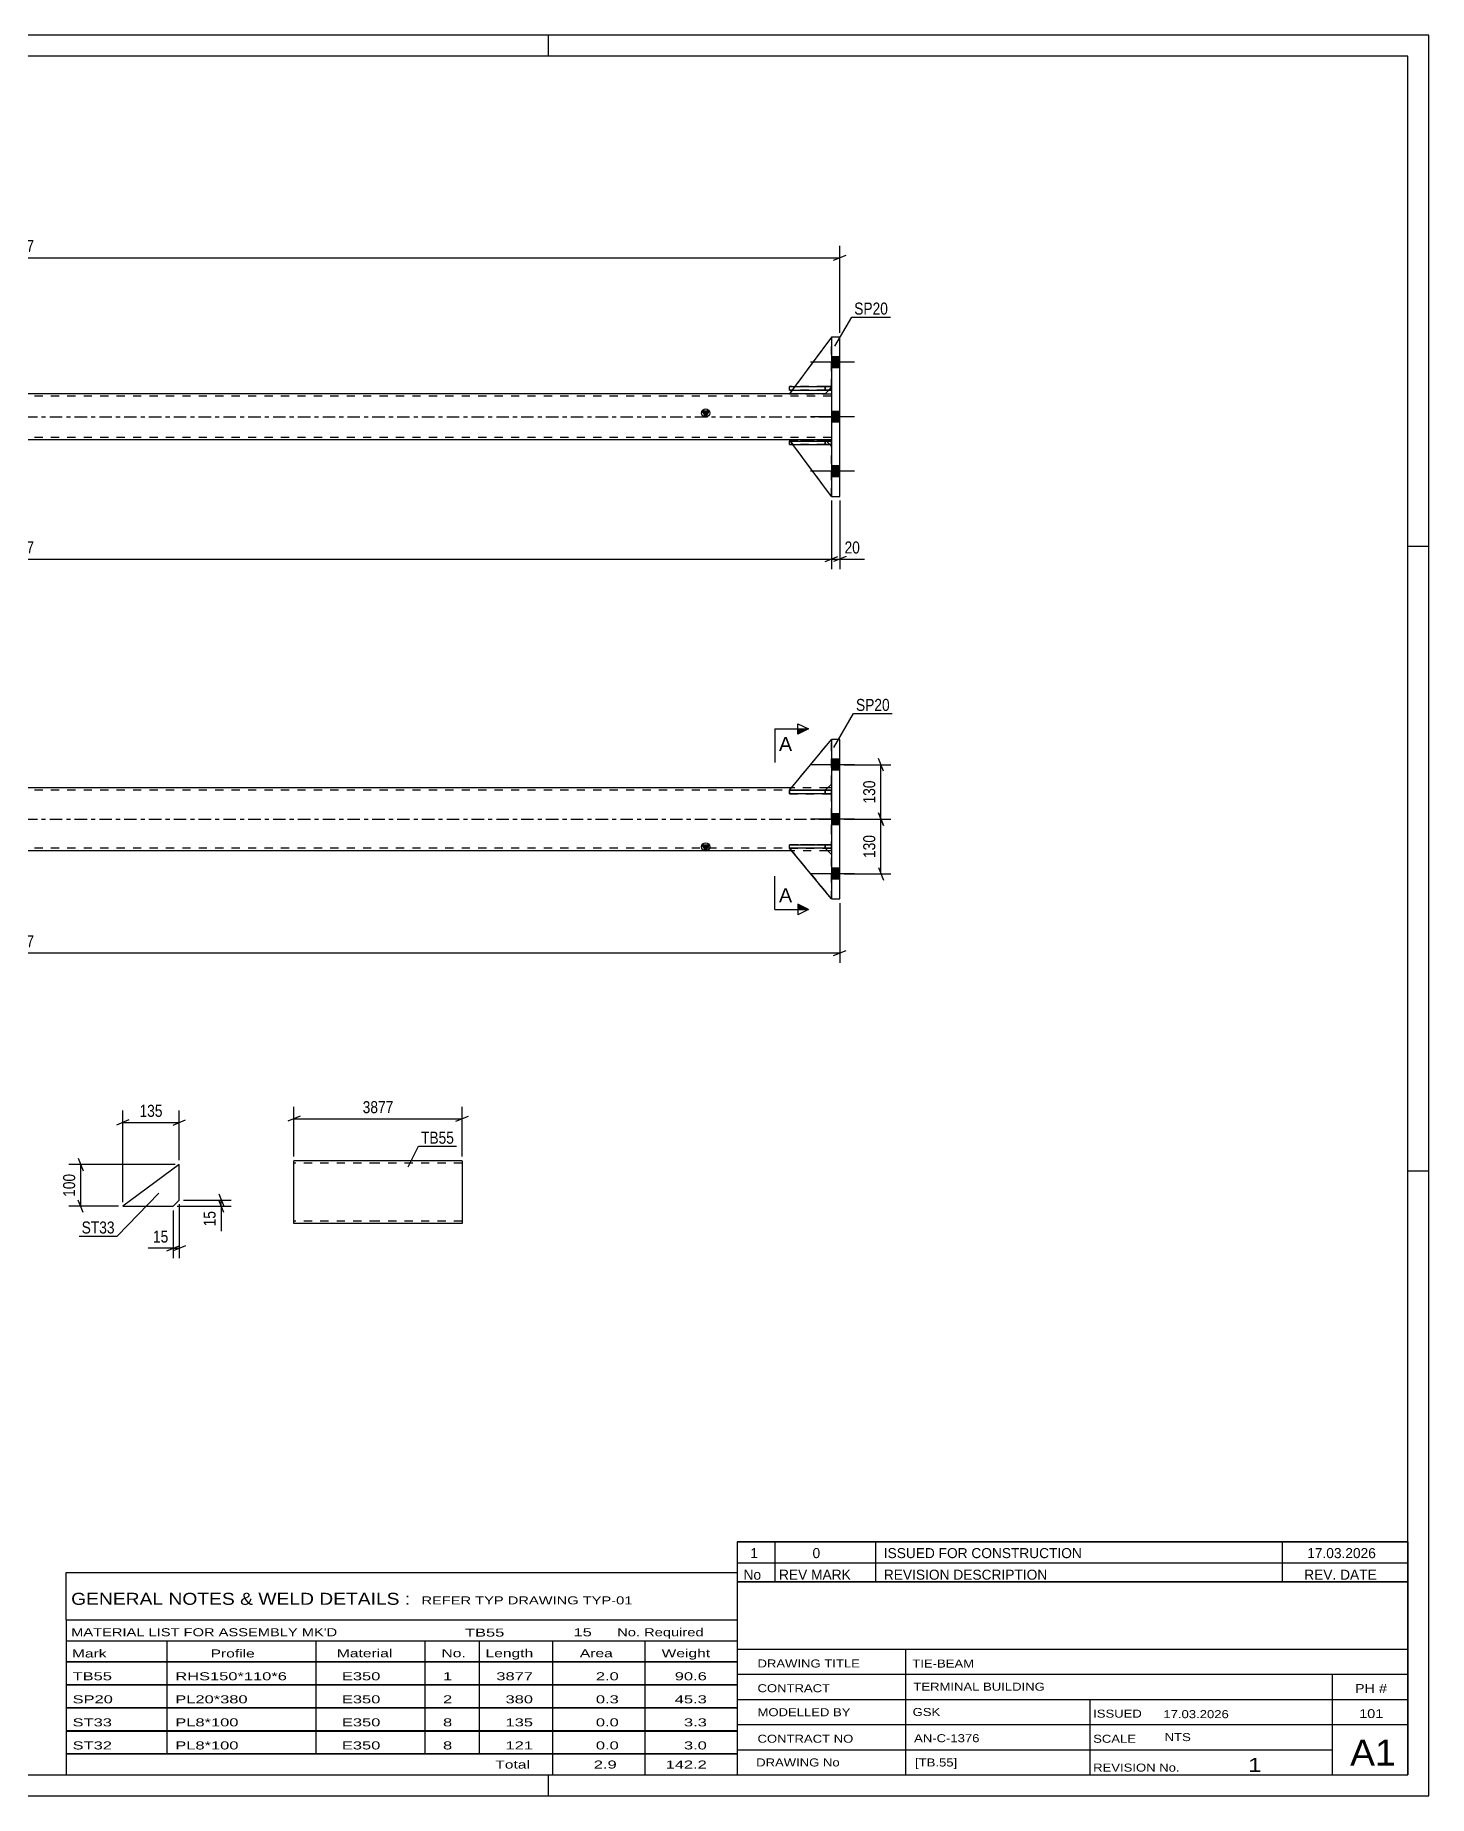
# Model space of a CAD drawing. Header units: millimetres. Extents: x 0 to 594, y 0 to 420.
# Drawn here: x 261.6 to 594, y 0 to 420 of the extents above; entities that cross this region are included whole.
import ezdxf

# ---------------------------------------------------------------- set-up
doc = ezdxf.new("R2010")
doc.units = ezdxf.units.MM
doc.linetypes.add('DXK_LINE_DOT2', pattern=[3.9198, 1.9599, -1.9599])
doc.linetypes.add('DXK_LINE_DOT3', pattern=[5.9187, 2.979, -0.9799, 0.9799, -0.9799])
doc.styles.add('Arial', font='ARIAL.TTF', dxfattribs={"height": 0.2})
doc.styles.add('Arial Narrow', font='ARIALN.TTF', dxfattribs={"height": 0.2})

# ---------------------------------------------------------------- blocks, each defined once
blk = doc.blocks.new('Unknown-581362886-1163')
at = {"color": 5, "linetype": 'Continuous'}
for p, q in [((594, 420), (0, 420)), ((384, 415), (384, 420)), ((594, 0), (594, 420)), ((589, 415), (5, 415)), ((589, 5), (589, 415)), ((594, 298), (589, 298)), ((594, 149), (589, 149)), ((5, 5), (589, 5)), ((384, 0), (384, 5)), ((0, 0), (594, 0))]:
    blk.add_line(p, q, dxfattribs=at)
blk = doc.blocks.new('Part-581362886-1794 - 1775')
at = {"linetype": 'Continuous'}
blk.add_hatch(color=2, dxfattribs=at).paths.add_polyline_path([(421.51, 225.46), (420.71, 226.86), (422.31, 226.86)])
at = {"color": 2, "linetype": 'Continuous'}
for p, q in [((64.72, 240.46), (63.81, 240.46)), ((442, 240.46), (73.33, 240.46)), ((451.51, 240.46), (450.6, 240.46)), ((421.51, 225.46), (420.71, 226.86)), ((420.71, 226.86), (422.31, 226.86)), ((422.31, 226.86), (421.51, 225.46)), ((64.7, 225.46), (63.81, 225.46)), ((442.02, 225.46), (73.31, 225.46)), ((451.51, 225.46), (450.62, 225.46))]:
    blk.add_line(p, q, dxfattribs=at)
at = {"color": 7, "linetype": 'DXK_LINE_DOT2'}
for p, q in [((63.81, 225.46), (63.81, 240.46)), ((451.51, 239.86), (63.81, 239.86)), ((73.33, 240.46), (64.72, 240.46)), ((450.6, 240.46), (442, 240.46)), ((451.51, 225.46), (451.51, 240.46)), ((451.51, 226.06), (63.81, 226.06)), ((73.31, 225.46), (64.7, 225.46)), ((450.62, 225.46), (442.02, 225.46))]:
    blk.add_line(p, q, dxfattribs=at)
at = {"color": 7, "linetype": 'DXK_LINE_DOT3'}
blk.add_line((63.81, 232.96), (451.51, 232.96), dxfattribs=at)
at = {"color": 2, "linetype": 'Continuous'}
blk.add_circle((421.51, 226.36), 1, dxfattribs=at)
blk = doc.blocks.new('Part-581362886-1785 - 1775')
at = {"color": 2, "linetype": 'Continuous'}
for p, q in [((441.51, 239.06), (441.51, 239.86)), ((441.51, 239.86), (451.51, 239.86)), ((451.51, 239.06), (451.51, 239.86)), ((451.51, 239.86), (451.51, 239.86)), ((451.51, 239.06), (441.51, 239.06)), ((451.51, 239.06), (451.51, 239.06))]:
    blk.add_line(p, q, dxfattribs=at)
at = {"color": 7, "linetype": 'DXK_LINE_DOT2'}
for p, q in [((450.01, 239.86), (441.51, 239.86)), ((450.01, 239.06), (450.01, 239.86)), ((450.01, 239.86), (451.51, 239.86)), ((451.51, 239.06), (451.51, 239.86)), ((441.51, 239.06), (450.01, 239.06)), ((450.01, 239.06), (451.51, 239.06))]:
    blk.add_line(p, q, dxfattribs=at)
blk = doc.blocks.new('Part-581362886-1838 - 1775')
at = {"color": 7, "linetype": 'DXK_LINE_DOT2'}
for p, q in [((451.51, 239.86), (441.51, 239.86)), ((441.51, 239.86), (451.51, 239.86)), ((441.51, 239.86), (441.51, 239.06)), ((450.01, 239.86), (450.01, 239.06)), ((451.51, 239.06), (451.51, 239.86)), ((450.01, 239.06), (441.51, 239.06)), ((441.51, 239.06), (451.51, 239.06)), ((450.01, 239.06), (451.51, 239.06))]:
    blk.add_line(p, q, dxfattribs=at)
blk = doc.blocks.new('Part-581362886-1782 - 1775')
at = {"color": 2, "linetype": 'Continuous'}
for p, q in [((441.51, 239.87), (451.51, 251.96)), ((441.51, 239.87), (441.51, 239.87)), ((450.01, 239.87), (441.51, 239.87)), ((450.01, 239.87), (451.51, 241.37)), ((450.01, 239.87), (450.01, 239.87))]:
    blk.add_line(p, q, dxfattribs=at)
at = {"color": 7, "linetype": 'DXK_LINE_DOT2'}
for p, q in [((441.51, 239.87), (451.51, 251.96)), ((451.51, 251.96), (451.51, 241.37)), ((450.01, 239.87), (441.51, 239.87)), ((451.51, 241.37), (450.01, 239.87))]:
    blk.add_line(p, q, dxfattribs=at)
blk = doc.blocks.new('Part-581362886-1815 - 1775')
at = {"color": 7, "linetype": 'DXK_LINE_DOT2'}
for p, q in [((451.51, 226.86), (441.51, 226.86)), ((441.51, 226.86), (451.51, 226.86)), ((441.51, 226.06), (441.51, 226.86)), ((450.01, 226.86), (450.01, 226.06)), ((451.51, 226.06), (451.51, 226.86)), ((450.01, 226.06), (441.51, 226.06)), ((441.51, 226.06), (451.51, 226.06)), ((450.01, 226.06), (451.51, 226.06))]:
    blk.add_line(p, q, dxfattribs=at)
blk = doc.blocks.new('Part-581362886-1818 - 1775')
at = {"color": 7, "linetype": 'DXK_LINE_DOT2'}
for p, q in [((441.51, 226.07), (441.51, 226.07)), ((450.01, 226.07), (441.51, 226.07)), ((441.51, 226.07), (451.51, 213.96)), ((450.01, 226.07), (441.51, 226.07)), ((451.51, 213.96), (441.51, 226.07)), ((451.51, 224.57), (450.01, 226.07)), ((450.01, 226.07), (450.01, 226.07)), ((451.51, 224.57), (450.01, 226.07)), ((451.51, 213.96), (451.51, 224.57))]:
    blk.add_line(p, q, dxfattribs=at)
blk = doc.blocks.new('Part-581362886-1821 - 1775')
at = {"color": 2, "linetype": 'Continuous'}
for p, q in [((441.51, 226.07), (441.51, 226.07)), ((442.34, 226.07), (441.51, 226.07)), ((451.51, 213.96), (441.51, 226.07)), ((451.51, 224.57), (450.02, 226.06)), ((451.51, 213.96), (451.51, 213.96))]:
    blk.add_line(p, q, dxfattribs=at)
at = {"color": 7, "linetype": 'DXK_LINE_DOT2'}
for p, q in [((450.01, 226.07), (441.51, 226.07)), ((451.51, 213.96), (441.51, 226.07)), ((450.01, 226.07), (442.34, 226.07)), ((450.02, 226.06), (450.01, 226.07)), ((450.01, 226.07), (450.01, 226.07)), ((451.51, 224.57), (450.01, 226.07)), ((451.51, 213.96), (451.51, 224.57)), ((451.51, 213.96), (451.51, 213.96))]:
    blk.add_line(p, q, dxfattribs=at)
blk = doc.blocks.new('Part-581362886-1824 - 1775')
at = {"color": 7, "linetype": 'DXK_LINE_DOT2'}
for p, q in [((441.51, 239.87), (451.51, 251.96)), ((441.51, 239.87), (451.51, 251.96)), ((451.51, 251.96), (451.51, 241.37)), ((441.51, 239.87), (441.51, 239.87)), ((450.01, 239.87), (441.51, 239.87)), ((450.01, 239.87), (441.51, 239.87)), ((451.51, 241.37), (450.01, 239.87)), ((451.51, 241.37), (450.01, 239.87)), ((450.01, 239.87), (450.01, 239.87))]:
    blk.add_line(p, q, dxfattribs=at)
blk = doc.blocks.new('Bolt-581362886-1826 - 1775')
at = {"linetype": 'Continuous'}
for points in [[(451.51, 247.26), (451.51, 244.66), (453.51, 244.66), (453.51, 247.26)], [(451.51, 247.26), (451.51, 244.66), (453.51, 244.66), (453.51, 247.26)], [(451.51, 247.26), (451.51, 244.66), (453.51, 244.66), (453.51, 247.26)], [(451.51, 234.26), (451.51, 231.66), (453.51, 231.66), (453.51, 234.26)], [(451.51, 234.26), (451.51, 231.66), (453.51, 231.66), (453.51, 234.26)], [(451.51, 221.26), (451.51, 218.66), (453.51, 218.66), (453.51, 221.26)], [(451.51, 221.26), (451.51, 218.66), (453.51, 218.66), (453.51, 221.26)], [(451.51, 221.26), (451.51, 218.66), (453.51, 218.66), (453.51, 221.26)]]:
    blk.add_hatch(color=1, dxfattribs=at).paths.add_polyline_path(points)
at = {"color": 1, "linetype": 'Continuous'}
for p, q in [((457.01, 245.96), (446.51, 245.96)), ((457.01, 245.96), (446.51, 245.96)), ((457.01, 245.96), (446.51, 245.96)), ((453.51, 247.26), (451.51, 247.26)), ((453.51, 247.26), (451.51, 247.26)), ((453.51, 247.26), (451.51, 247.26)), ((453.51, 244.66), (451.51, 244.66)), ((453.51, 244.66), (451.51, 244.66)), ((453.51, 244.66), (451.51, 244.66)), ((457.01, 232.96), (446.51, 232.96)), ((457.01, 232.96), (446.51, 232.96)), ((453.51, 234.26), (451.51, 234.26)), ((453.51, 234.26), (451.51, 234.26)), ((453.51, 231.66), (451.51, 231.66)), ((453.51, 231.66), (451.51, 231.66)), ((457.01, 219.96), (446.51, 219.96)), ((457.01, 219.96), (446.51, 219.96)), ((457.01, 219.96), (446.51, 219.96)), ((453.51, 221.26), (451.51, 221.26)), ((453.51, 221.26), (451.51, 221.26)), ((453.51, 221.26), (451.51, 221.26)), ((453.51, 218.66), (451.51, 218.66)), ((453.51, 218.66), (451.51, 218.66)), ((453.51, 218.66), (451.51, 218.66))]:
    blk.add_line(p, q, dxfattribs=at)
blk = doc.blocks.new('Part-581362886-1829 - 1775')
at = {"color": 2, "linetype": 'Continuous'}
for p, q in [((441.51, 226.06), (441.51, 226.86)), ((441.51, 226.86), (451.51, 226.86)), ((451.51, 226.06), (451.51, 226.86)), ((451.51, 226.86), (451.51, 226.86)), ((441.51, 226.06), (441.52, 226.06)), ((451.51, 226.06), (442.34, 226.06)), ((451.51, 226.06), (451.51, 226.06))]:
    blk.add_line(p, q, dxfattribs=at)
at = {"color": 7, "linetype": 'DXK_LINE_DOT2'}
for p, q in [((450.01, 226.86), (441.51, 226.86)), ((450.01, 226.06), (450.01, 226.86)), ((450.01, 226.86), (451.51, 226.86)), ((451.51, 226.06), (451.51, 226.86)), ((441.51, 226.06), (450.01, 226.06)), ((442.34, 226.06), (441.52, 226.06)), ((450.01, 226.06), (451.51, 226.06))]:
    blk.add_line(p, q, dxfattribs=at)
blk = doc.blocks.new('Part-581362886-1843 - 1775')
at = {"color": 2, "linetype": 'Continuous'}
for p, q in [((453.51, 251.96), (451.51, 251.96)), ((451.51, 251.96), (451.51, 213.96)), ((453.51, 213.96), (453.51, 251.96)), ((451.51, 213.96), (453.51, 213.96))]:
    blk.add_line(p, q, dxfattribs=at)
at = {"color": 7, "linetype": 'DXK_LINE_DOT2'}
for p, q in [((451.51, 213.96), (451.51, 251.96)), ((453.51, 213.96), (453.51, 251.96))]:
    blk.add_line(p, q, dxfattribs=at)
blk = doc.blocks.new('Part-581362886-1432 - 1403')
at = {"color": 2, "linetype": 'Continuous'}
for p, q in [((343.31, 151.5), (323.31, 151.5)), ((323.31, 136.5), (323.31, 151.5)), ((363.41, 151.5), (343.41, 151.5)), ((363.41, 151.41), (363.41, 151.5)), ((363.41, 151.41), (363.41, 136.5)), ((343.31, 136.5), (323.31, 136.5)), ((363.41, 136.5), (343.41, 136.5))]:
    blk.add_line(p, q, dxfattribs=at)
at = {"color": 7, "linetype": 'DXK_LINE_DOT2'}
for p, q in [((343.31, 150.9), (323.31, 150.9)), ((363.41, 150.9), (343.41, 150.9)), ((323.31, 137.1), (323.31, 137.15)), ((343.31, 137.1), (323.31, 137.1)), ((323.31, 136.59), (323.31, 136.5)), ((363.41, 137.1), (343.41, 137.1)), ((363.41, 137.1), (363.41, 137.15))]:
    blk.add_line(p, q, dxfattribs=at)
blk = doc.blocks.new('Part-581362886-1999 - 1983')
at = {"color": 2, "linetype": 'Continuous'}
for p, q in [((295.95, 150.62), (282.45, 140.62)), ((295.95, 142.12), (295.95, 150.62)), ((282.45, 140.62), (294.45, 140.62)), ((294.45, 140.62), (295.95, 142.12))]:
    blk.add_line(p, q, dxfattribs=at)
blk = doc.blocks.new('Part-581362886-1658 - 1642')
at = {"linetype": 'Continuous'}
blk.add_hatch(color=2, dxfattribs=at).paths.add_polyline_path([(421.51, 328.97), (420.71, 330.37), (422.31, 330.37)])
at = {"color": 2, "linetype": 'Continuous'}
for p, q in [((65.31, 334.47), (63.81, 334.47)), ((441.51, 334.47), (73.81, 334.47)), ((450.01, 334.47), (451.51, 334.47)), ((421.51, 328.97), (420.71, 330.37)), ((420.71, 330.37), (422.31, 330.37)), ((422.31, 330.37), (421.51, 328.97)), ((65.31, 323.47), (63.81, 323.47)), ((441.51, 323.47), (73.81, 323.47)), ((451.51, 323.47), (450.01, 323.47))]:
    blk.add_line(p, q, dxfattribs=at)
at = {"color": 7, "linetype": 'DXK_LINE_DOT2'}
for p, q in [((63.81, 323.47), (63.81, 334.47)), ((451.51, 333.87), (63.81, 333.87)), ((73.81, 334.47), (65.31, 334.47)), ((450.01, 334.47), (441.51, 334.47)), ((451.51, 334.47), (451.51, 323.47)), ((451.51, 324.07), (63.81, 324.07)), ((73.81, 323.47), (65.31, 323.47)), ((450.01, 323.47), (441.51, 323.47))]:
    blk.add_line(p, q, dxfattribs=at)
at = {"color": 7, "linetype": 'DXK_LINE_DOT3'}
blk.add_line((63.81, 328.97), (451.51, 328.97), dxfattribs=at)
at = {"color": 2, "linetype": 'Continuous'}
blk.add_circle((421.51, 329.87), 1, dxfattribs=at)
blk = doc.blocks.new('Part-581362886-1644 - 1642')
at = {"color": 2, "linetype": 'Continuous'}
for p, q in [((441.51, 335.36), (441.51, 336.16)), ((441.51, 336.16), (451.51, 336.16)), ((451.51, 336.16), (451.51, 336.16)), ((451.51, 336.16), (451.51, 335.36)), ((441.51, 335.36), (451.51, 335.36))]:
    blk.add_line(p, q, dxfattribs=at)
at = {"color": 7, "linetype": 'DXK_LINE_DOT2'}
for p, q in [((450.01, 336.16), (441.51, 336.16)), ((451.51, 336.16), (450.01, 336.16)), ((450.01, 336.16), (450.01, 335.36)), ((450.01, 335.36), (441.51, 335.36)), ((450.01, 335.36), (451.51, 335.36))]:
    blk.add_line(p, q, dxfattribs=at)
blk = doc.blocks.new('Part-581362886-1645 - 1642')
at = {"color": 7, "linetype": 'DXK_LINE_DOT2'}
for p, q in [((441.51, 322.36), (441.51, 323.16)), ((450.01, 323.16), (441.51, 323.16)), ((441.51, 323.16), (451.51, 323.16)), ((450.01, 322.36), (441.51, 322.36)), ((441.51, 322.36), (451.51, 322.36)), ((450.01, 322.36), (450.01, 323.16)), ((450.01, 323.16), (451.51, 323.16)), ((451.51, 322.36), (450.01, 322.36)), ((451.51, 322.36), (451.51, 323.16)), ((451.51, 322.36), (451.51, 322.36))]:
    blk.add_line(p, q, dxfattribs=at)
blk = doc.blocks.new('Part-581362886-1646 - 1642')
at = {"color": 7, "linetype": 'DXK_LINE_DOT2'}
for p, q in [((441.51, 335.36), (441.51, 336.16)), ((450.01, 336.16), (441.51, 336.16)), ((441.51, 336.16), (451.51, 336.16)), ((450.01, 335.36), (450.01, 336.16)), ((450.01, 336.16), (451.51, 336.16)), ((451.51, 335.36), (451.51, 336.16)), ((450.01, 335.36), (441.51, 335.36)), ((441.51, 335.36), (451.51, 335.36)), ((451.51, 335.36), (450.01, 335.36)), ((451.51, 335.36), (451.51, 335.36))]:
    blk.add_line(p, q, dxfattribs=at)
blk = doc.blocks.new('Part-581362886-1647 - 1642')
at = {"color": 7, "linetype": 'DXK_LINE_DOT2'}
for p, q in [((451.51, 347.97), (441.51, 334.47)), ((451.51, 335.97), (451.51, 347.97)), ((441.51, 334.47), (450.01, 334.47)), ((450.01, 334.47), (451.51, 335.97))]:
    blk.add_line(p, q, dxfattribs=at)
blk = doc.blocks.new('Part-581362886-1663 - 1642')
at = {"color": 2, "linetype": 'Continuous'}
for p, q in [((453.51, 347.97), (451.51, 347.97)), ((451.51, 347.97), (451.51, 309.97)), ((453.51, 309.97), (453.51, 347.97)), ((451.51, 309.97), (453.51, 309.97))]:
    blk.add_line(p, q, dxfattribs=at)
blk = doc.blocks.new('Part-581362886-1664 - 1642')
at = {"color": 2, "linetype": 'Continuous'}
for p, q in [((451.51, 347.97), (442.76, 336.16)), ((442.17, 335.36), (441.51, 334.47)), ((450.01, 334.47), (441.51, 334.47)), ((450.9, 335.36), (450.01, 334.47))]:
    blk.add_line(p, q, dxfattribs=at)
at = {"color": 7, "linetype": 'DXK_LINE_DOT2'}
for p, q in [((451.51, 347.97), (451.51, 335.97)), ((442.76, 336.16), (442.17, 335.36)), ((451.51, 335.97), (450.9, 335.36))]:
    blk.add_line(p, q, dxfattribs=at)
blk = doc.blocks.new('Part-581362886-1671 - 1642')
at = {"color": 7, "linetype": 'DXK_LINE_DOT2'}
for p, q in [((451.51, 309.97), (441.51, 323.47)), ((441.51, 323.47), (450.01, 323.47)), ((450.01, 323.47), (441.51, 323.47)), ((450.01, 323.47), (451.51, 321.97)), ((450.01, 323.47), (450.01, 323.47)), ((450.01, 323.47), (451.51, 321.97)), ((451.51, 321.97), (451.51, 321.97)), ((451.51, 309.97), (451.51, 321.97))]:
    blk.add_line(p, q, dxfattribs=at)
blk = doc.blocks.new('Bolt-581362886-1672 - 1642')
at = {"linetype": 'Continuous'}
for points in [[(451.51, 343.27), (451.51, 340.67), (453.51, 340.67), (453.51, 343.27)], [(451.51, 343.27), (451.51, 340.67), (453.51, 340.67), (453.51, 343.27)], [(451.51, 343.27), (451.51, 340.67), (453.51, 340.67), (453.51, 343.27)], [(451.51, 330.27), (451.51, 327.67), (453.51, 327.67), (453.51, 330.27)], [(451.51, 330.27), (451.51, 327.67), (453.51, 327.67), (453.51, 330.27)], [(451.51, 317.27), (451.51, 314.67), (453.51, 314.67), (453.51, 317.27)], [(451.51, 317.27), (451.51, 314.67), (453.51, 314.67), (453.51, 317.27)], [(451.51, 317.27), (451.51, 314.67), (453.51, 314.67), (453.51, 317.27)]]:
    blk.add_hatch(color=1, dxfattribs=at).paths.add_polyline_path(points)
at = {"color": 1, "linetype": 'Continuous'}
for p, q in [((457.01, 341.97), (446.51, 341.97)), ((457.01, 341.97), (446.51, 341.97)), ((457.01, 341.97), (446.51, 341.97)), ((453.51, 343.27), (451.51, 343.27)), ((453.51, 343.27), (451.51, 343.27)), ((453.51, 343.27), (451.51, 343.27)), ((453.51, 340.67), (451.51, 340.67)), ((453.51, 340.67), (451.51, 340.67)), ((453.51, 340.67), (451.51, 340.67)), ((457.01, 328.97), (446.51, 328.97)), ((457.01, 328.97), (446.51, 328.97)), ((453.51, 330.27), (451.51, 330.27)), ((453.51, 330.27), (451.51, 330.27)), ((453.51, 327.67), (451.51, 327.67)), ((453.51, 327.67), (451.51, 327.67)), ((457.01, 315.97), (446.51, 315.97)), ((457.01, 315.97), (446.51, 315.97)), ((457.01, 315.97), (446.51, 315.97)), ((453.51, 317.27), (451.51, 317.27)), ((453.51, 317.27), (451.51, 317.27)), ((453.51, 317.27), (451.51, 317.27)), ((453.51, 314.67), (451.51, 314.67)), ((453.51, 314.67), (451.51, 314.67)), ((453.51, 314.67), (451.51, 314.67))]:
    blk.add_line(p, q, dxfattribs=at)
blk = doc.blocks.new('Part-581362886-1680 - 1642')
at = {"color": 2, "linetype": 'Continuous'}
for p, q in [((441.51, 322.36), (441.51, 323.16)), ((441.51, 323.16), (451.51, 323.16)), ((441.51, 322.36), (451.51, 322.36)), ((451.51, 323.16), (451.51, 323.16)), ((451.51, 322.36), (451.51, 323.16))]:
    blk.add_line(p, q, dxfattribs=at)
at = {"color": 7, "linetype": 'DXK_LINE_DOT2'}
for p, q in [((450.01, 323.16), (441.51, 323.16)), ((450.01, 322.36), (441.51, 322.36)), ((451.51, 323.16), (450.01, 323.16)), ((450.01, 323.16), (450.01, 322.36)), ((450.01, 322.36), (451.51, 322.36)), ((451.51, 322.36), (451.51, 322.36))]:
    blk.add_line(p, q, dxfattribs=at)
blk = doc.blocks.new('Part-581362886-1681 - 1642')
at = {"color": 2, "linetype": 'Continuous'}
for p, q in [((441.51, 323.47), (441.51, 323.47)), ((450.01, 323.47), (441.51, 323.47)), ((441.51, 323.47), (441.75, 323.16)), ((450.01, 323.47), (450.01, 323.47)), ((450.33, 323.16), (450.01, 323.47)), ((451.51, 309.97), (442.34, 322.36)), ((451.51, 321.97), (451.13, 322.36))]:
    blk.add_line(p, q, dxfattribs=at)
at = {"color": 7, "linetype": 'DXK_LINE_DOT2'}
for p, q in [((441.51, 323.47), (450.01, 323.47)), ((450.01, 323.47), (451.51, 321.97)), ((441.75, 323.16), (442.34, 322.36)), ((451.13, 322.36), (450.33, 323.16)), ((451.51, 321.97), (451.51, 321.97)), ((451.51, 309.97), (451.51, 321.97)), ((451.51, 309.97), (451.51, 309.97))]:
    blk.add_line(p, q, dxfattribs=at)
blk = doc.blocks.new('StraightDimension-581362886-1896 - 1775')
at = {"color": 7, "linetype": 'Continuous'}
for p, q in [((454.51, 245.96), (465.71, 245.96)), ((463.91, 244.46), (462.71, 247.46)), ((463.31, 232.96), (463.31, 245.96)), ((454.51, 232.96), (465.71, 232.96)), ((462.71, 234.46), (463.91, 231.46))]:
    blk.add_line(p, q, dxfattribs=at)
at = {"color": 0}
blk.add_wipeout([(462.56, 242.8), (458.36, 242.8), (458.36, 236.12), (462.56, 236.12)], dxfattribs=at)
at = {"color": 3, "style": 'Arial Narrow'}
blk.add_text('130', height=2.863, rotation=90.0002, dxfattribs=at).set_placement((461.96, 236.72))
blk = doc.blocks.new('StraightDimension-581362886-1845 - 1775')
at = {"color": 7, "linetype": 'Continuous'}
for p, q in [((61.81, 212.96), (61.81, 198.68)), ((453.51, 212.96), (453.51, 198.68)), ((63.31, 201.68), (60.31, 200.48)), ((452.01, 200.48), (455.01, 201.68)), ((61.81, 201.08), (453.51, 201.08))]:
    blk.add_line(p, q, dxfattribs=at)
at = {"color": 0}
blk.add_wipeout([(261.92, 201.83), (261.92, 206.03), (253.41, 206.03), (253.41, 201.83)], dxfattribs=at)
at = {"color": 3, "style": 'Arial Narrow'}
blk.add_text('3917', height=2.863, dxfattribs=at).set_placement((254.01, 202.43))
blk = doc.blocks.new('StraightDimension-581362886-1883 - 1775')
at = {"color": 7, "linetype": 'Continuous'}
for p, q in [((454.51, 232.96), (465.71, 232.96)), ((463.91, 231.46), (462.71, 234.46)), ((463.31, 219.96), (463.31, 232.96)), ((454.51, 219.96), (465.71, 219.96)), ((462.71, 221.46), (463.91, 218.46))]:
    blk.add_line(p, q, dxfattribs=at)
at = {"color": 0}
blk.add_wipeout([(462.56, 229.8), (458.36, 229.8), (458.36, 223.12), (462.56, 223.12)], dxfattribs=at)
at = {"color": 3, "style": 'Arial Narrow'}
blk.add_text('130', height=2.863, rotation=90.0002, dxfattribs=at).set_placement((461.96, 223.72))
blk = doc.blocks.new('StraightDimension-581362886-1437 - 1403')
at = {"color": 7, "linetype": 'Continuous'}
for p, q in [((323.31, 152.5), (323.31, 164.35)), ((363.41, 152.5), (363.41, 164.35)), ((324.81, 162.1), (321.81, 160.9)), ((323.31, 161.5), (363.41, 161.5)), ((361.91, 160.9), (364.91, 162.1))]:
    blk.add_line(p, q, dxfattribs=at)
at = {"color": 0}
blk.add_wipeout([(347.61, 162.25), (347.61, 166.45), (339.1, 166.45), (339.1, 162.25)], dxfattribs=at)
at = {"color": 3, "style": 'Arial Narrow'}
blk.add_text('3877', height=2.863, dxfattribs=at).set_placement((339.7, 162.85))
blk = doc.blocks.new('StraightDimension-581362886-2001 - 1983')
at = {"color": 7, "linetype": 'Continuous'}
for p, q in [((283.95, 161.22), (280.95, 160.02)), ((282.45, 141.62), (282.45, 163.47)), ((282.45, 160.62), (295.95, 160.62)), ((294.45, 160.02), (297.45, 161.22)), ((295.95, 151.62), (295.95, 163.47))]:
    blk.add_line(p, q, dxfattribs=at)
at = {"color": 0}
blk.add_wipeout([(292.54, 161.37), (292.54, 165.57), (285.86, 165.57), (285.86, 161.37)], dxfattribs=at)
at = {"color": 3, "style": 'Arial Narrow'}
blk.add_text('135', height=2.863, dxfattribs=at).set_placement((286.46, 161.97))
blk = doc.blocks.new('StraightDimension-581362886-2047 - 1983')
at = {"color": 7, "linetype": 'Continuous'}
for p, q in [((305.35, 143.62), (306.55, 140.62)), ((295.45, 140.62), (308.35, 140.62)), ((296.95, 142.12), (308.35, 142.12)), ((306.55, 139.12), (305.35, 142.12)), ((305.95, 140.62), (305.95, 142.12))]:
    blk.add_line(p, q, dxfattribs=at)
at = {"color": 0}
blk.add_wipeout([(305.2, 140.1), (301, 140.1), (301, 135.24), (305.2, 135.24)], dxfattribs=at)
at = {"color": 7, "linetype": 'Continuous'}
blk.add_line((305.95, 140.62), (305.95, 134.71), dxfattribs=at)
blk.add_line((305.95, 140.62), (305.95, 134.71), dxfattribs=at)
at = {"color": 3, "style": 'Arial Narrow'}
blk.add_text('15', height=2.863, rotation=90.0002, dxfattribs=at).set_placement((304.6, 135.84))
blk = doc.blocks.new('StraightDimension-581362886-2032 - 1983')
at = {"color": 7, "linetype": 'Continuous'}
for p, q in [((271.85, 152.12), (273.05, 149.12)), ((294.95, 150.62), (269.6, 150.62)), ((272.45, 140.62), (272.45, 150.62)), ((281.45, 140.62), (269.6, 140.62)), ((273.05, 139.12), (271.85, 142.12))]:
    blk.add_line(p, q, dxfattribs=at)
at = {"color": 0}
blk.add_wipeout([(271.7, 148.96), (267.5, 148.96), (267.5, 142.28), (271.7, 142.28)], dxfattribs=at)
at = {"color": 3, "style": 'Arial Narrow'}
blk.add_text('100', height=2.863, rotation=90.0002, dxfattribs=at).set_placement((271.1, 142.88))
blk = doc.blocks.new('StraightDimension-581362886-2016 - 1983')
at = {"color": 7, "linetype": 'Continuous'}
for p, q in [((294.45, 139.62), (294.45, 128.22)), ((295.95, 141.12), (295.95, 128.22)), ((292.95, 130.02), (295.95, 131.22)), ((297.45, 131.22), (294.45, 130.02)), ((294.45, 130.62), (295.95, 130.62))]:
    blk.add_line(p, q, dxfattribs=at)
at = {"color": 0}
blk.add_wipeout([(293.93, 131.37), (293.93, 135.57), (289.07, 135.57), (289.07, 131.37)], dxfattribs=at)
at = {"color": 7, "linetype": 'Continuous'}
blk.add_line((294.45, 130.62), (288.54, 130.62), dxfattribs=at)
blk.add_line((294.45, 130.62), (288.54, 130.62), dxfattribs=at)
at = {"color": 3, "style": 'Arial Narrow'}
blk.add_text('15', height=2.863, dxfattribs=at).set_placement((289.67, 131.97))
blk = doc.blocks.new('StraightDimension-581362886-1714 - 1642')
at = {"color": 7, "linetype": 'Continuous'}
for p, q in [((63.81, 308.97), (63.81, 292.61)), ((451.51, 308.97), (451.51, 292.61)), ((65.31, 295.61), (62.31, 294.41)), ((63.81, 295.01), (451.51, 295.01)), ((450.01, 294.41), (453.01, 295.61))]:
    blk.add_line(p, q, dxfattribs=at)
at = {"color": 0}
blk.add_wipeout([(261.92, 295.76), (261.92, 299.96), (253.41, 299.96), (253.41, 295.76)], dxfattribs=at)
at = {"color": 3, "style": 'Arial Narrow'}
blk.add_text('3877', height=2.863, dxfattribs=at).set_placement((254.01, 296.36))
blk = doc.blocks.new('StraightDimension-581362886-1703 - 1642')
at = {"color": 7, "linetype": 'Continuous'}
for p, q in [((61.81, 348.97), (61.81, 369.75)), ((453.51, 348.97), (453.51, 369.75)), ((63.31, 367.5), (60.31, 366.3)), ((61.81, 366.9), (453.51, 366.9)), ((452.01, 366.3), (455.01, 367.5))]:
    blk.add_line(p, q, dxfattribs=at)
at = {"color": 0}
blk.add_wipeout([(261.92, 367.65), (261.92, 371.85), (253.41, 371.85), (253.41, 367.65)], dxfattribs=at)
at = {"color": 3, "style": 'Arial Narrow'}
blk.add_text('3917', height=2.863, dxfattribs=at).set_placement((254.01, 368.25))
blk = doc.blocks.new('StraightDimension-581362886-1740 - 1642')
at = {"color": 7, "linetype": 'Continuous'}
for p, q in [((451.51, 308.97), (451.51, 292.61)), ((453.51, 308.97), (453.51, 292.61)), ((450.01, 294.41), (453.01, 295.61)), ((451.51, 295.01), (453.51, 295.01)), ((455.01, 295.61), (452.01, 294.41))]:
    blk.add_line(p, q, dxfattribs=at)
at = {"color": 0}
blk.add_wipeout([(458.89, 295.76), (458.89, 299.96), (454.04, 299.96), (454.04, 295.76)], dxfattribs=at)
at = {"color": 7, "linetype": 'Continuous'}
blk.add_line((453.51, 295.01), (459.42, 295.01), dxfattribs=at)
blk.add_line((453.51, 295.01), (459.42, 295.01), dxfattribs=at)
at = {"color": 3, "style": 'Arial Narrow'}
blk.add_text('20', height=2.863, dxfattribs=at).set_placement((454.64, 296.36))
blk = doc.blocks.new('Unknown-581362886-2898')
at = {"color": 7, "linetype": 'Continuous'}
for p, q in [((269, 53.25), (429, 53.25)), ((269, 42), (269, 53.25)), ((429, 53.25), (429, 42)), ((269, 42), (429, 42)), ((269, 42), (269, 37)), ((429, 42), (429, 37)), ((269, 37), (429, 37)), ((269, 37), (269, 32)), ((293, 37), (293, 32)), ((328.5, 37), (328.5, 32)), ((354.5, 37), (354.5, 32)), ((367.5, 37), (367.5, 32)), ((385, 37), (385, 32)), ((407, 37), (407, 32)), ((429, 37), (429, 32)), ((269, 32), (429, 32)), ((269, 31.95), (269, 26.55)), ((269, 31.95), (429, 31.95)), ((293, 32), (293, 26.5)), ((328.5, 32), (328.5, 26.5)), ((354.5, 32), (354.5, 26.5)), ((367.5, 32), (367.5, 26.5)), ((385, 32), (385, 26.5)), ((407, 32), (407, 26.5)), ((429, 31.95), (429, 26.55)), ((269, 26.55), (429, 26.55)), ((269, 26.45), (269, 21.05)), ((269, 26.45), (429, 26.45)), ((293, 26.5), (293, 21)), ((328.5, 26.5), (328.5, 21)), ((354.5, 26.5), (354.5, 21)), ((367.5, 26.5), (367.5, 21)), ((385, 26.5), (385, 21)), ((407, 26.5), (407, 21)), ((429, 26.45), (429, 21.05)), ((269, 21.05), (429, 21.05)), ((293, 21), (293, 15.5)), ((328.5, 21), (328.5, 15.5)), ((354.5, 21), (354.5, 15.5)), ((367.5, 21), (367.5, 15.5)), ((385, 21), (385, 15.5)), ((407, 21), (407, 15.5)), ((269, 20.95), (269, 15.55)), ((269, 20.95), (429, 20.95)), ((429, 20.95), (429, 15.55)), ((269, 15.55), (429, 15.55)), ((269, 15.45), (269, 10.05)), ((269, 15.45), (429, 15.45)), ((293, 15.5), (293, 10)), ((328.5, 15.5), (328.5, 10)), ((354.5, 15.5), (354.5, 10)), ((367.5, 15.5), (367.5, 10)), ((385, 15.5), (385, 10)), ((407, 15.5), (407, 10)), ((429, 15.45), (429, 10.05)), ((269, 10.05), (429, 10.05)), ((269, 10), (429, 10)), ((269, 10), (269, 5)), ((385, 10), (385, 5)), ((407, 10), (407, 5)), ((429, 10), (429, 5)), ((269, 5), (429, 5))]:
    blk.add_line(p, q, dxfattribs=at)
at = {"color": 7, "style": 'Arial Narrow'}
for s, height, width, p in [('GENERAL NOTES & WELD DETAILS :', 2.8633, 1.4, (270.15, 45.56)), ('REFER TYP DRAWING TYP-01', 1.9089, 1.6, (353.7, 45.66)), ("MATERIAL LIST FOR ASSEMBLY MK'D", 1.9089, 1.6, (270.15, 38.06)), ('TB55', 1.909, 1.794707, (364.1, 37.97)), ('15', 1.909, 1.794707, (389.99, 38.06)), ('No. Required', 1.9089, 1.6, (400.41, 38.06)), ('Mark', 1.909, 1.7, (270.34, 33)), ('Profile', 1.909, 1.7, (303.41, 33)), ('Material', 1.909, 1.7, (333.54, 33.06)), ('No.', 1.909, 1.7, (358.5, 33.06)), ('Length', 1.909, 1.7, (369, 33.06)), ('Area', 1.909, 1.7, (391.5, 33.06)), ('Weight', 1.909, 1.7, (411, 33.06))]:
    blk.add_text(s, height=height, dxfattribs=dict(at, width=width)).set_placement(p)
at = {"color": 7, "linetype": 'Continuous', "style": 'Arial Narrow'}
for s, height, width, p in [('TB55', 1.909, 1.794707, (270.5, 27.56)), ('RHS150*110*6', 1.9089, 1.794707, (295, 27.56)), ('E350', 1.909, 1.794707, (334.74, 27.56)), ('1', 1.91, 1.794707, (358.86, 27.56)), ('3877', 1.909, 1.794707, (371.58, 27.56)), ('2.0', 1.909, 1.794707, (395.32, 27.56)), ('90.6', 1.909, 1.794707, (414.14, 27.56)), ('SP20', 1.909, 1.794707, (270.5, 22.06)), ('PL20*380', 1.909, 1.794707, (295, 22.06)), ('E350', 1.909, 1.794707, (334.74, 22.06)), ('2', 1.91, 1.794707, (358.86, 22.06)), ('380', 1.909, 1.794707, (373.77, 22.06)), ('0.3', 1.909, 1.794707, (395.32, 22.06)), ('45.3', 1.909, 1.794707, (414.14, 22.06)), ('ST33', 1.909, 1.794707, (270.5, 16.56)), ('PL8*100', 1.909, 1.794707, (295, 16.56)), ('E350', 1.909, 1.794707, (334.74, 16.56)), ('8', 1.91, 1.794707, (358.86, 16.56)), ('135', 1.909, 1.794707, (373.77, 16.56)), ('0.0', 1.909, 1.794707, (395.32, 16.56)), ('3.3', 1.909, 1.794707, (416.33, 16.56)), ('ST32', 1.909, 1.794707, (270.5, 11.06)), ('PL8*100', 1.909, 1.794707, (295, 11.06)), ('E350', 1.909, 1.794707, (334.74, 11.06)), ('8', 1.91, 1.794707, (358.86, 11.06)), ('121', 1.909, 1.794707, (373.77, 11.06)), ('0.0', 1.909, 1.794707, (395.32, 11.06)), ('3.0', 1.909, 1.794707, (416.33, 11.06)), ('Total', 1.909, 1.7, (371.33, 6.5)), ('2.9', 1.909, 1.794707, (394.83, 6.5)), ('142.2', 1.909, 1.794707, (411.96, 6.5))]:
    blk.add_text(s, height=height, dxfattribs=dict(at, width=width)).set_placement(p)
blk = doc.blocks.new('Unknown-581362886-2896')
at = {"color": 7, "linetype": 'Continuous'}
for p, q in [((429, 51.05), (429, 5)), ((429, 51.05), (589, 51.05)), ((589, 51), (589, 5)), ((429, 35), (589, 35)), ((469.14, 35), (469.14, 5)), ((429, 29), (589, 29)), ((571, 5.05), (571, 29.05)), ((429, 23), (589, 23)), ((513.14, 23), (513.14, 5)), ((429, 17), (589, 17)), ((429, 11), (571, 11)), ((429, 5), (589, 5))]:
    blk.add_line(p, q, dxfattribs=at)
at = {"color": 7, "style": 'Arial Narrow'}
for s, height, width, p in [('DRAWING TITLE', 1.9089, 1.425378, (433.88, 30.61)), ('TIE-BEAM', 1.909, 1.425378, (470.81, 30.59)), ('CONTRACT', 1.909, 1.425378, (433.88, 24.71)), ('TERMINAL BUILDING', 1.9089, 1.425378, (471.06, 25.07)), ('MODELLED BY', 1.9089, 1.425378, (433.88, 18.98)), ('GSK', 1.909, 1.425378, (470.88, 19.04)), ('ISSUED', 1.909, 1.425378, (513.94, 18.64)), ('17.03.2026', 1.909, 1.425378, (530.69, 18.52)), ('CONTRACT NO', 1.9089, 1.425378, (433.88, 12.66)), ('AN-C-1376', 1.909, 1.425378, (471.23, 12.78)), ('SCALE', 1.909, 1.425378, (513.94, 12.65)), ('A1', 6.204, 1.25, (575.24, 7.2)), ('DRAWING No', 1.909, 1.425378, (433.56, 7)), ('[TB.55]', 1.909, 1.425378, (471.46, 6.99)), ('1', 3.34, 1.5, (550.91, 5.68)), ('REVISION No.', 1.9089, 1.425378, (513.94, 5.77))]:
    blk.add_text(s, height=height, dxfattribs=dict(at, width=width)).set_placement(p)
at = {"color": 7, "linetype": 'Continuous', "style": 'Arial Narrow'}
for s, height, width, p in [('PH #', 2.1, 1.42538, (576.4, 24.55)), ('101', 2.1, 1.42538, (577.41, 18.55)), ('NTS', 1.909, 1.425378, (531, 13.05))]:
    blk.add_text(s, height=height, dxfattribs=dict(at, width=width)).set_placement(p)
blk = doc.blocks.new('Unknown-581362886-2897')
at = {"color": 7, "linetype": 'Continuous'}
for p, q in [((429, 60.55), (589, 60.55)), ((589, 60.55), (429, 60.55)), ((429, 60.55), (429, 55.55)), ((438, 60.55), (438, 55.55)), ((462, 60.55), (462, 55.55)), ((559, 60.55), (559, 55.55)), ((589, 60.55), (589, 55.55)), ((429, 55.55), (589, 55.55)), ((429, 55.55), (429, 51.05)), ((429, 55.55), (589, 55.55)), ((438, 55.55), (438, 51.05)), ((462, 55.55), (462, 51.05)), ((559, 55.55), (559, 51.05)), ((589, 55.55), (589, 51.05)), ((589, 51.05), (429, 51.05))]:
    blk.add_line(p, q, dxfattribs=at)
at = {"color": 7, "linetype": 'Continuous', "style": 'Arial Narrow'}
for s, height, width, p in [('1', 2.39, 1.196471, (432.16, 56.7)), ('0', 2.39, 1.196471, (447, 56.7)), ('ISSUED FOR CONSTRUCTION', 2.3861, 1.196471, (464, 56.7)), ('17.03.2026', 2.386, 1.196471, (565, 56.7)), ('No', 2.386, 1.2, (430.54, 51.55)), ('REV MARK', 2.386, 1.2, (439, 51.55)), ('REVISION DESCRIPTION', 2.3861, 1.2, (464, 51.55)), ('REV. DATE', 2.386, 1.2, (564.28, 51.55))]:
    blk.add_text(s, height=height, dxfattribs=dict(at, width=width)).set_placement(p)
blk = doc.blocks.new('Mark-581362886-1839 - 1775')
at = {"color": 0}
blk.add_wipeout([(465.41, 258.8), (465.41, 261.8), (457.37, 261.8), (457.37, 258.8)], dxfattribs=at)
blk.add_wipeout([(465.41, 258.8), (465.41, 261.8), (457.37, 261.8), (457.37, 258.8)], dxfattribs=at)
at = {"color": 30, "linetype": 'Continuous'}
for p, q in [((452.06, 250.1), (456.77, 258.2)), ((456.77, 258.2), (466.01, 258.2))]:
    blk.add_line(p, q, dxfattribs=at)
at = {"color": 3, "style": 'Arial Narrow'}
blk.add_text('SP20', height=2.863, dxfattribs=at).set_placement((457.37, 258.8))
blk = doc.blocks.new('SectionMark-581362886-1958 - 1775')
at = {"color": 0, "linetype": 'Continuous'}
for points in [[(442.12, 249.26), (442.12, 252.76), (439.01, 252.76), (439.01, 249.26)], [(442.12, 213.17), (442.12, 216.67), (439.01, 216.67), (439.01, 213.17)]]:
    blk.add_wipeout(points, dxfattribs=at)
at = {"linetype": 'Continuous'}
for points in [[(443.51, 253.26), (443.51, 254.51), (446.01, 254.51)], [(443.51, 211.42), (443.51, 212.67), (446.01, 211.42)]]:
    blk.add_hatch(color=6, dxfattribs=at).paths.add_polyline_path(points)
at = {"color": 6, "linetype": 'Continuous'}
for p, q in [((438.01, 254.51), (438.01, 246.51)), ((438.01, 254.51), (446.01, 254.51)), ((443.51, 253.26), (443.51, 255.76)), ((443.51, 255.76), (446.01, 254.51)), ((446.01, 254.51), (443.51, 253.26)), ((438.01, 211.42), (438.01, 219.42)), ((438.01, 211.42), (446.01, 211.42)), ((446.01, 211.42), (443.51, 212.67)), ((443.51, 212.67), (443.51, 210.17)), ((446.01, 211.42), (443.51, 210.17))]:
    blk.add_line(p, q, dxfattribs=at)
at = {"color": 3, "linetype": 'Continuous', "style": 'Arial'}
for p in [(439.01, 249.26), (439.01, 213.17)]:
    blk.add_text('A', height=3.34, dxfattribs=at).set_placement(p)
blk = doc.blocks.new('Mark-581362886-1427 - 1403')
at = {"color": 0}
blk.add_wipeout([(361.47, 155.56), (361.47, 158.56), (353.61, 158.56), (353.61, 155.56)], dxfattribs=at)
blk.add_wipeout([(361.47, 155.56), (361.47, 158.56), (353.61, 158.56), (353.61, 155.56)], dxfattribs=at)
at = {"color": 30, "linetype": 'Continuous'}
for p, q in [((350.51, 150.04), (353.01, 154.96)), ((353.01, 154.96), (362.07, 154.96))]:
    blk.add_line(p, q, dxfattribs=at)
at = {"color": 3, "style": 'Arial Narrow'}
blk.add_text('TB55', height=2.863, dxfattribs=at).set_placement((353.61, 155.56))
blk = doc.blocks.new('Mark-581362886-1995 - 1983')
at = {"color": 0}
blk.add_wipeout([(280.51, 134.14), (280.51, 137.14), (272.66, 137.14), (272.66, 134.14)], dxfattribs=at)
blk.add_wipeout([(280.51, 134.14), (280.51, 137.14), (272.66, 137.14), (272.66, 134.14)], dxfattribs=at)
at = {"color": 30, "linetype": 'Continuous'}
for p in [(291.04, 143.74), (272.06, 133.54)]:
    blk.add_line(p, (281.11, 133.54), dxfattribs=at)
at = {"color": 3, "style": 'Arial Narrow'}
blk.add_text('ST33', height=2.863, dxfattribs=at).set_placement((272.66, 134.14))
blk = doc.blocks.new('Mark-581362886-1659 - 1642')
at = {"color": 0}
blk.add_wipeout([(464.99, 353.35), (464.99, 356.35), (456.95, 356.35), (456.95, 353.35)], dxfattribs=at)
blk.add_wipeout([(464.99, 353.35), (464.99, 356.35), (456.95, 356.35), (456.95, 353.35)], dxfattribs=at)
at = {"color": 30, "linetype": 'Continuous'}
for p, q in [((452.35, 345.82), (456.35, 352.75)), ((456.35, 352.75), (465.59, 352.75))]:
    blk.add_line(p, q, dxfattribs=at)
at = {"color": 3, "style": 'Arial Narrow'}
blk.add_text('SP20', height=2.863, dxfattribs=at).set_placement((456.95, 353.35))

msp = doc.modelspace()

# ---------------------------------------------------------------- block references
for name in ['Unknown-581362886-1163', 'Part-581362886-1647 - 1642', 'Part-581362886-1664 - 1642', 'Part-581362886-1663 - 1642', 'Bolt-581362886-1672 - 1642', 'Part-581362886-1644 - 1642', 'Part-581362886-1646 - 1642', 'Part-581362886-1658 - 1642', 'Part-581362886-1671 - 1642', 'Part-581362886-1681 - 1642', 'Part-581362886-1645 - 1642', 'Part-581362886-1680 - 1642', 'Part-581362886-1782 - 1775', 'Part-581362886-1824 - 1775', 'Part-581362886-1843 - 1775', 'Bolt-581362886-1826 - 1775', 'Part-581362886-1794 - 1775', 'Part-581362886-1785 - 1775', 'Part-581362886-1838 - 1775', 'Part-581362886-1815 - 1775', 'Part-581362886-1829 - 1775', 'Part-581362886-1818 - 1775', 'Part-581362886-1821 - 1775', 'Part-581362886-1432 - 1403', 'Part-581362886-1999 - 1983', 'Unknown-581362886-2897', 'Unknown-581362886-2898', 'Unknown-581362886-2896']:
    msp.add_blockref(name, (0, 0))

# ---------------------------------------------------------------- next in the draw order: block references
for name in ['StraightDimension-581362886-1703 - 1642', 'StraightDimension-581362886-1714 - 1642', 'Mark-581362886-1839 - 1775', 'StraightDimension-581362886-1896 - 1775', 'StraightDimension-581362886-1845 - 1775', 'StraightDimension-581362886-2001 - 1983', 'StraightDimension-581362886-1437 - 1403']:
    msp.add_blockref(name, (0, 0))

# ---------------------------------------------------------------- next in the draw order: block references
for name in ['Mark-581362886-1659 - 1642', 'StraightDimension-581362886-1740 - 1642', 'SectionMark-581362886-1958 - 1775', 'StraightDimension-581362886-1883 - 1775', 'Mark-581362886-1427 - 1403', 'StraightDimension-581362886-2047 - 1983']:
    msp.add_blockref(name, (0, 0))

# ---------------------------------------------------------------- next in the draw order: block references
msp.add_blockref('StraightDimension-581362886-2032 - 1983', (0, 0))

# ---------------------------------------------------------------- next in the draw order: block references
msp.add_blockref('StraightDimension-581362886-2016 - 1983', (0, 0))

# ---------------------------------------------------------------- next in the draw order: block references
msp.add_blockref('Mark-581362886-1995 - 1983', (0, 0))

doc.saveas('drawing.dxf')
